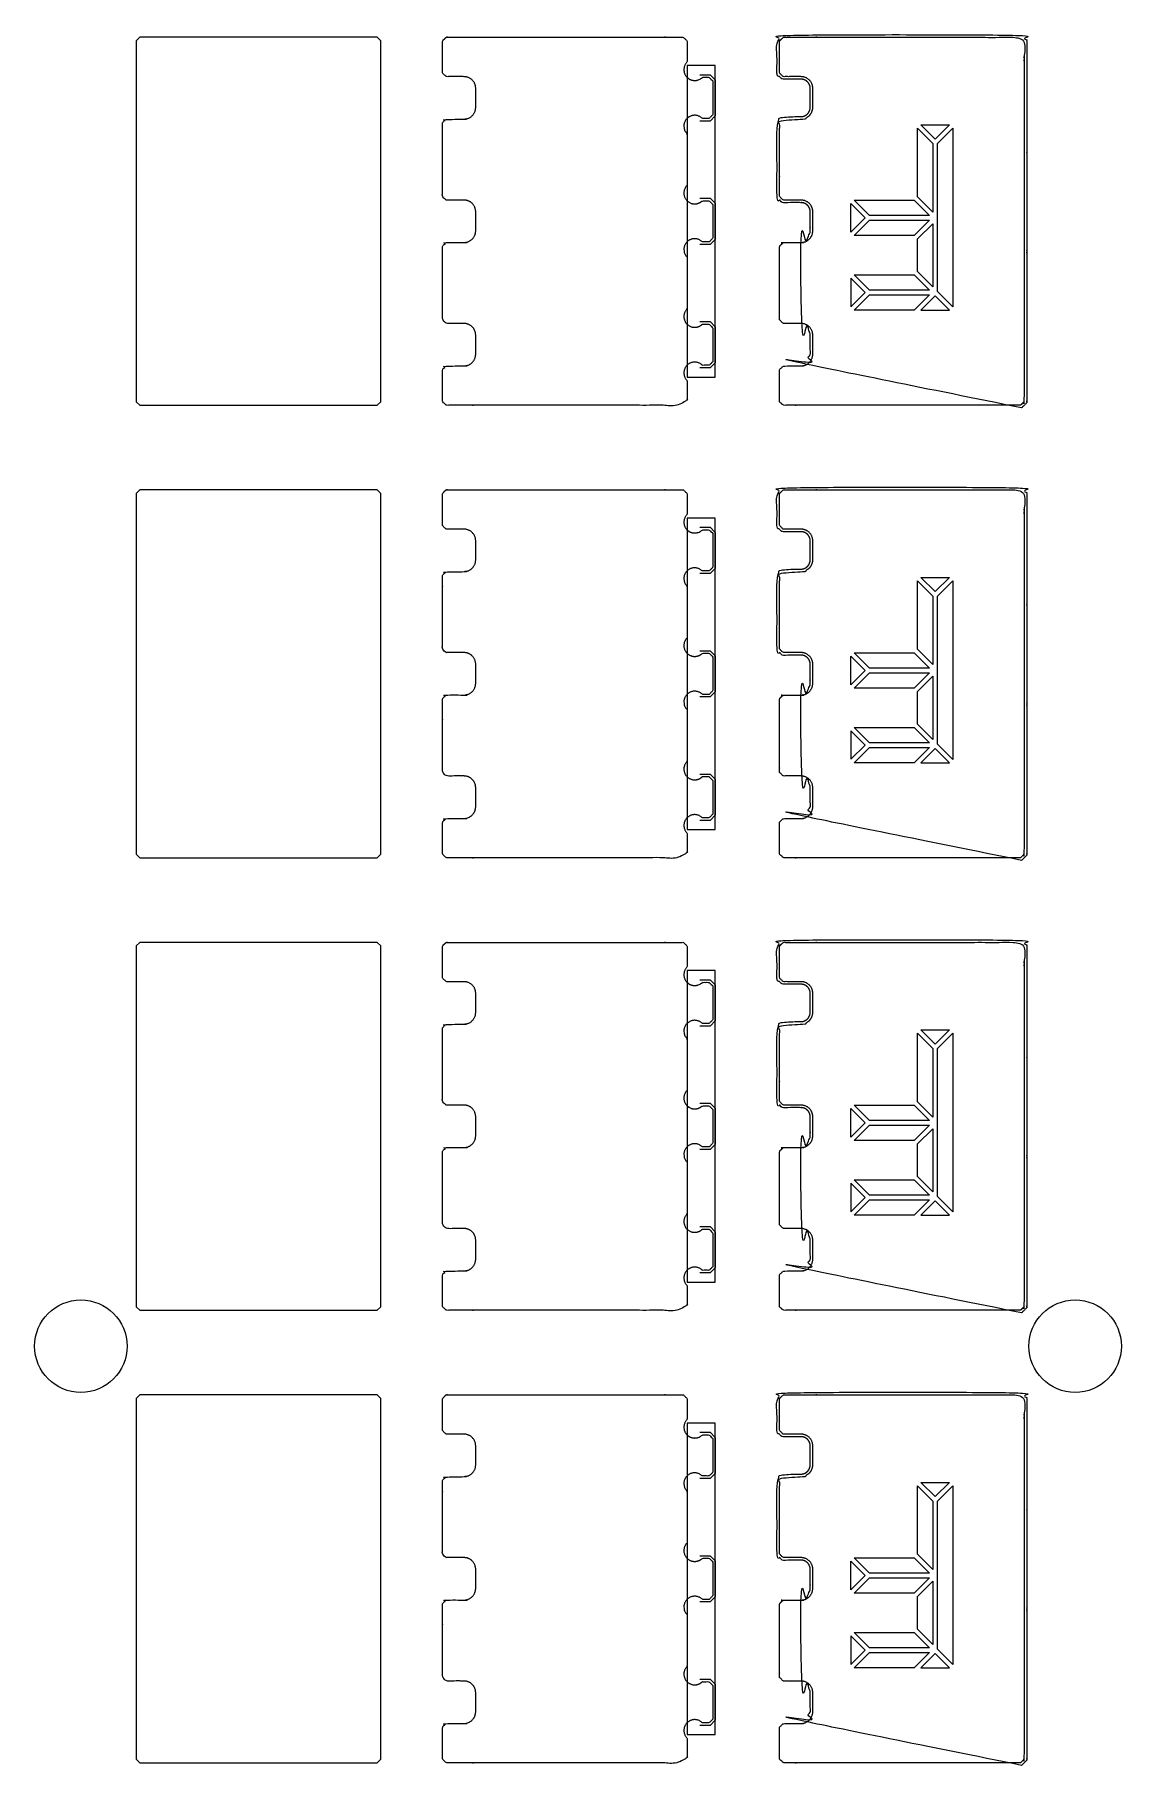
# Model space of a CAD drawing. Header units: millimetres. Extents: x 6 to 413, y 3 to 1248.
# Drawn here: x 202 to 413.3, y 545.3 to 881.9 of the extents above; entities that cross this region are included whole.
import ezdxf

# ---------------------------------------------------------------- set-up
doc = ezdxf.new("R2010")
doc.units = ezdxf.units.MM
doc.header["$MEASUREMENT"] = 0
for name, color, linetype, true_color in [('Cutout - outside - 4mm bit', 18, 'Continuous', 0x000000), ('HOLD DOWN', 40, 'Continuous', 0xffbf00), ('Pocket 0.5mm', 15, 'Continuous', 0xbf3f3f), ('V bit - on - 1.7mm depth', 254, 'Continuous', 0xbfbfff), ('V bit - on -1.2mm depth', 4, 'Continuous', 0x00ffff), ('V-Carve F', 3, 'Continuous', 0x00ff00)]:
    doc.layers.add(name, color=color, linetype=linetype, true_color=true_color)

msp = doc.modelspace()

# ---------------------------------------------------------------- linework, layer by layer
at = {"layer": 'Cutout - outside - 4mm bit'}
for p, q in [((222.42, 881.36), (221.72, 880.66)), ((221.72, 880.66), (221.72, 810.5)), ((268.58, 881.36), (222.42, 881.36)), ((269.28, 880.66), (268.58, 881.36)), ((269.28, 810.5), (269.28, 880.66)), ((221.72, 810.5), (222.42, 809.8)), ((222.42, 809.8), (268.58, 809.8)), ((268.58, 809.8), (269.28, 810.5)), ((222.42, 793.36), (221.72, 792.66)), ((221.72, 792.66), (221.72, 722.5)), ((268.58, 793.36), (222.42, 793.36)), ((269.28, 792.66), (268.58, 793.36)), ((269.28, 722.5), (269.28, 792.66)), ((221.72, 722.5), (222.42, 721.8)), ((222.42, 721.8), (268.58, 721.8)), ((268.58, 721.8), (269.28, 722.5)), ((222.42, 705.36), (221.72, 704.66)), ((221.72, 704.66), (221.72, 634.5)), ((268.58, 705.36), (222.42, 705.36)), ((269.28, 704.66), (268.58, 705.36)), ((269.28, 634.5), (269.28, 704.66)), ((221.72, 634.5), (222.42, 633.8)), ((222.42, 633.8), (268.58, 633.8)), ((268.58, 633.8), (269.28, 634.5)), ((222.42, 617.36), (221.72, 616.66)), ((221.72, 616.66), (221.72, 546.5)), ((268.58, 617.36), (222.42, 617.36)), ((269.28, 616.66), (268.58, 617.36)), ((269.28, 546.5), (269.28, 616.66)), ((221.72, 546.5), (222.42, 545.8)), ((222.42, 545.8), (268.58, 545.8)), ((268.58, 545.8), (269.28, 546.5))]:
    msp.add_line(p, q, dxfattribs=at)
for points, weights, knots in [([(287.74, 871.43), (287.74, 869.58), (287.74, 867.78), (287.74, 865.45), (285.46, 865.45), (283.77, 865.45), (281.98, 865.45), (281.63, 865.1), (281.28, 864.75), (281.28, 857.58), (281.28, 850.41), (281.63, 850.06), (281.98, 849.71), (283.72, 849.71), (285.46, 849.71), (287.74, 849.71), (287.74, 847.43), (287.74, 845.58), (287.74, 843.78), (287.74, 841.45), (285.46, 841.45), (283.77, 841.45), (281.98, 841.45), (281.63, 841.1), (281.28, 840.75), (281.28, 833.58), (281.28, 826.41), (281.63, 826.06), (281.98, 825.71), (283.72, 825.71), (285.46, 825.71), (287.74, 825.71), (287.74, 823.43), (287.74, 821.58), (287.74, 819.78), (287.74, 817.45), (285.46, 817.45), (283.77, 817.45), (281.98, 817.45), (281.63, 817.1), (281.28, 816.75), (281.28, 813.65), (281.28, 810.5), (281.63, 810.15), (281.98, 809.8), (305.06, 809.8), (328.14, 809.8), (328.49, 810.15), (328.84, 810.5), (328.84, 812.56), (328.84, 814.61), (327.36, 816.1), (328.84, 817.58), (330.33, 819.07), (331.81, 817.58), (332.48, 817.58), (333.14, 817.58), (333.49, 817.93), (333.84, 818.28), (333.84, 821.58), (333.84, 824.88), (333.49, 825.23), (333.14, 825.58), (332.48, 825.58), (331.81, 825.58), (330.33, 824.1), (328.84, 825.58), (327.36, 827.07), (328.84, 828.55), (328.84, 833.58), (328.84, 838.61), (327.36, 840.1), (328.84, 841.58), (330.33, 843.07), (331.81, 841.58), (332.48, 841.58), (333.14, 841.58), (333.49, 841.93), (333.84, 842.28), (333.84, 845.58), (333.84, 848.88), (333.49, 849.23), (333.14, 849.58), (332.48, 849.58), (331.81, 849.58), (330.33, 848.1), (328.84, 849.58), (327.36, 851.07), (328.84, 852.55), (328.84, 857.58), (328.84, 862.61), (327.36, 864.1), (328.84, 865.58), (330.33, 867.07), (331.81, 865.58), (332.48, 865.58), (333.14, 865.58), (333.49, 865.93), (333.84, 866.28), (333.84, 869.58), (333.84, 872.88), (333.49, 873.23), (333.14, 873.58), (332.48, 873.58), (331.81, 873.58), (330.33, 872.1), (328.84, 873.58), (327.36, 875.07), (328.84, 876.55), (328.84, 878.61), (328.84, 880.66), (328.49, 881.01), (328.14, 881.36), (305.06, 881.36), (281.98, 881.36), (281.63, 881.01), (281.28, 880.66), (281.28, 877.51), (281.28, 874.41), (281.63, 874.06), (281.98, 873.71), (283.72, 873.71), (285.46, 873.71), (287.74, 873.71), (287.74, 871.43)], [1, 1, 1, 0.707106781187, 1, 1, 1, 1, 1, 1, 1, 1, 1, 1, 1, 0.707106781187, 1, 1, 1, 0.707106781187, 1, 1, 1, 1, 1, 1, 1, 1, 1, 1, 1, 0.707106781187, 1, 1, 1, 0.707106781187, 1, 1, 1, 1, 1, 1, 1, 1, 1, 1, 1, 1, 1, 1, 1, 0.707106781187, 1, 0.707106781187, 1, 1, 1, 1, 1, 1, 1, 1, 1, 1, 1, 0.707106781187, 1, 0.707106781187, 1, 1, 1, 0.707106781187, 1, 0.707106781187, 1, 1, 1, 1, 1, 1, 1, 1, 1, 1, 1, 0.707106781187, 1, 0.707106781187, 1, 1, 1, 0.707106781187, 1, 0.707106781187, 1, 1, 1, 1, 1, 1, 1, 1, 1, 1, 1, 0.707106781187, 1, 0.707106781187, 1, 1, 1, 1, 1, 1, 1, 1, 1, 1, 1, 1, 1, 1, 1, 0.707106781187, 1], [268.206441, 268.206441, 268.206441, 272.453172, 272.453172, 276.529741, 276.529741, 276.595437, 276.595437, 277.585386, 277.585386, 292.025386, 292.025386, 293.015336, 293.015336, 295.18529, 295.18529, 299.261858, 299.261858, 303.508589, 303.508589, 307.585158, 307.585158, 307.650854, 307.650854, 308.640803, 308.640803, 323.080803, 323.080803, 324.070753, 324.070753, 326.240707, 326.240707, 330.317275, 330.317275, 334.564006, 334.564006, 338.640575, 338.640575, 338.706271, 338.706271, 339.69622, 339.69622, 345.99622, 345.99622, 346.98617, 346.98617, 393.14617, 393.14617, 394.136119, 394.136119, 398.246271, 398.246271, 401.544943, 401.544943, 404.843615, 404.843615, 405.907737, 405.907737, 406.897686, 406.897686, 413.497686, 413.497686, 414.487636, 414.487636, 415.551757, 415.551757, 418.850429, 418.850429, 422.149101, 422.149101, 432.209404, 432.209404, 435.508077, 435.508077, 438.806749, 438.806749, 439.87087, 439.87087, 440.86082, 440.86082, 447.46082, 447.46082, 448.450769, 448.450769, 449.51489, 449.51489, 452.813563, 452.813563, 456.112235, 456.112235, 466.172538, 466.172538, 469.47121, 469.47121, 472.769883, 472.769883, 473.834004, 473.834004, 474.823953, 474.823953, 481.423953, 481.423953, 482.413903, 482.413903, 483.478024, 483.478024, 486.776696, 486.776696, 490.075369, 490.075369, 494.18552, 494.18552, 495.17547, 495.17547, 541.33547, 541.33547, 542.325419, 542.325419, 548.625419, 548.625419, 549.615369, 549.615369, 551.785323, 551.785323, 555.861891, 555.861891, 555.861891]), ([(393.7, 809.8), (394.05, 810.15), (394.4, 810.5), (394.4, 845.58), (394.4, 880.66), (394.05, 881.01), (393.7, 881.36), (370.62, 881.36), (347.54, 881.36), (347.19, 881.01), (346.84, 880.66), (346.84, 877.51), (346.84, 874.41), (347.19, 874.06), (347.54, 873.71), (349.28, 873.71), (351.02, 873.71), (353.3, 873.71), (353.3, 871.43), (353.3, 869.58), (353.3, 867.78), (353.3, 865.45), (351.02, 865.45), (349.28, 865.45), (347.54, 865.45), (347.19, 865.1), (346.84, 864.75), (346.84, 857.58), (346.84, 850.41), (347.19, 850.06), (347.54, 849.71), (349.28, 849.71), (351.02, 849.71), (353.3, 849.71), (353.3, 847.43), (353.3, 845.58), (353.3, 843.78), (353.3, 841.45), (351.02, 841.45), (349.28, 841.45), (347.54, 841.45), (347.19, 841.1), (346.84, 840.75), (346.84, 833.58), (346.84, 826.41), (347.19, 826.06), (347.54, 825.71), (349.28, 825.71), (351.02, 825.71), (353.3, 825.71), (353.3, 823.43), (353.3, 821.58), (353.3, 819.78), (353.3, 817.45), (351.02, 817.45), (349.28, 817.45), (347.54, 817.45), (347.19, 817.1), (346.84, 816.75), (346.84, 813.65), (346.84, 810.5), (347.19, 810.15), (347.54, 809.8), (370.62, 809.8), (393.7, 809.8)], [1, 1, 1, 1, 1, 1, 1, 1, 1, 1, 1, 1, 1, 1, 1, 1, 1, 0.707106781187, 1, 1, 1, 0.707106781187, 1, 1, 1, 1, 1, 1, 1, 1, 1, 1, 1, 0.707106781187, 1, 1, 1, 0.707106781187, 1, 1, 1, 1, 1, 1, 1, 1, 1, 1, 1, 0.707106781187, 1, 1, 1, 0.707106781187, 1, 1, 1, 1, 1, 1, 1, 1, 1, 1, 1], [363.256769, 363.256769, 363.256769, 364.246718, 364.246718, 434.406718, 434.406718, 435.396668, 435.396668, 481.556668, 481.556668, 482.546617, 482.546617, 488.846617, 488.846617, 489.836567, 489.836567, 492.006521, 492.006521, 496.08309, 496.08309, 500.32982, 500.32982, 504.406389, 504.406389, 504.472085, 504.472085, 505.462034, 505.462034, 519.902034, 519.902034, 520.891984, 520.891984, 523.061938, 523.061938, 527.138507, 527.138507, 531.385237, 531.385237, 535.461806, 535.461806, 535.527502, 535.527502, 536.517452, 536.517452, 550.957452, 550.957452, 551.947401, 551.947401, 554.117355, 554.117355, 558.193924, 558.193924, 562.440654, 562.440654, 566.517223, 566.517223, 566.582919, 566.582919, 567.572869, 567.572869, 573.872869, 573.872869, 574.862818, 574.862818, 621.022818, 621.022818, 621.022818]), ([(287.74, 783.43), (287.74, 781.58), (287.74, 779.78), (287.74, 777.45), (285.46, 777.45), (283.77, 777.45), (281.98, 777.45), (281.63, 777.1), (281.28, 776.75), (281.28, 769.58), (281.28, 762.41), (281.63, 762.06), (281.98, 761.71), (283.72, 761.71), (285.46, 761.71), (287.74, 761.71), (287.74, 759.43), (287.74, 757.58), (287.74, 755.78), (287.74, 753.45), (285.46, 753.45), (283.77, 753.45), (281.98, 753.45), (281.63, 753.1), (281.28, 752.75), (281.28, 745.58), (281.28, 738.41), (281.63, 738.06), (281.98, 737.71), (283.72, 737.71), (285.46, 737.71), (287.74, 737.71), (287.74, 735.43), (287.74, 733.58), (287.74, 731.78), (287.74, 729.45), (285.46, 729.45), (283.77, 729.45), (281.98, 729.45), (281.63, 729.1), (281.28, 728.75), (281.28, 725.65), (281.28, 722.5), (281.63, 722.15), (281.98, 721.8), (305.06, 721.8), (328.14, 721.8), (328.49, 722.15), (328.84, 722.5), (328.84, 724.56), (328.84, 726.61), (327.36, 728.1), (328.84, 729.58), (330.33, 731.07), (331.81, 729.58), (332.48, 729.58), (333.14, 729.58), (333.49, 729.93), (333.84, 730.28), (333.84, 733.58), (333.84, 736.88), (333.49, 737.23), (333.14, 737.58), (332.48, 737.58), (331.81, 737.58), (330.33, 736.1), (328.84, 737.58), (327.36, 739.07), (328.84, 740.55), (328.84, 745.58), (328.84, 750.61), (327.36, 752.1), (328.84, 753.58), (330.33, 755.07), (331.81, 753.58), (332.48, 753.58), (333.14, 753.58), (333.49, 753.93), (333.84, 754.28), (333.84, 757.58), (333.84, 760.88), (333.49, 761.23), (333.14, 761.58), (332.48, 761.58), (331.81, 761.58), (330.33, 760.1), (328.84, 761.58), (327.36, 763.07), (328.84, 764.55), (328.84, 769.58), (328.84, 774.61), (327.36, 776.1), (328.84, 777.58), (330.33, 779.07), (331.81, 777.58), (332.48, 777.58), (333.14, 777.58), (333.49, 777.93), (333.84, 778.28), (333.84, 781.58), (333.84, 784.88), (333.49, 785.23), (333.14, 785.58), (332.48, 785.58), (331.81, 785.58), (330.33, 784.1), (328.84, 785.58), (327.36, 787.07), (328.84, 788.55), (328.84, 790.61), (328.84, 792.66), (328.49, 793.01), (328.14, 793.36), (305.06, 793.36), (281.98, 793.36), (281.63, 793.01), (281.28, 792.66), (281.28, 789.51), (281.28, 786.41), (281.63, 786.06), (281.98, 785.71), (283.72, 785.71), (285.46, 785.71), (287.74, 785.71), (287.74, 783.43)], [1, 1, 1, 0.707106781187, 1, 1, 1, 1, 1, 1, 1, 1, 1, 1, 1, 0.707106781187, 1, 1, 1, 0.707106781187, 1, 1, 1, 1, 1, 1, 1, 1, 1, 1, 1, 0.707106781187, 1, 1, 1, 0.707106781187, 1, 1, 1, 1, 1, 1, 1, 1, 1, 1, 1, 1, 1, 1, 1, 0.707106781187, 1, 0.707106781187, 1, 1, 1, 1, 1, 1, 1, 1, 1, 1, 1, 0.707106781187, 1, 0.707106781187, 1, 1, 1, 0.707106781187, 1, 0.707106781187, 1, 1, 1, 1, 1, 1, 1, 1, 1, 1, 1, 0.707106781187, 1, 0.707106781187, 1, 1, 1, 0.707106781187, 1, 0.707106781187, 1, 1, 1, 1, 1, 1, 1, 1, 1, 1, 1, 0.707106781187, 1, 0.707106781187, 1, 1, 1, 1, 1, 1, 1, 1, 1, 1, 1, 1, 1, 1, 1, 0.707106781187, 1], [268.206441, 268.206441, 268.206441, 272.453172, 272.453172, 276.529741, 276.529741, 276.595437, 276.595437, 277.585386, 277.585386, 292.025386, 292.025386, 293.015336, 293.015336, 295.18529, 295.18529, 299.261858, 299.261858, 303.508589, 303.508589, 307.585158, 307.585158, 307.650854, 307.650854, 308.640803, 308.640803, 323.080803, 323.080803, 324.070753, 324.070753, 326.240707, 326.240707, 330.317275, 330.317275, 334.564006, 334.564006, 338.640575, 338.640575, 338.706271, 338.706271, 339.69622, 339.69622, 345.99622, 345.99622, 346.98617, 346.98617, 393.14617, 393.14617, 394.136119, 394.136119, 398.246271, 398.246271, 401.544943, 401.544943, 404.843615, 404.843615, 405.907737, 405.907737, 406.897686, 406.897686, 413.497686, 413.497686, 414.487636, 414.487636, 415.551757, 415.551757, 418.850429, 418.850429, 422.149101, 422.149101, 432.209404, 432.209404, 435.508077, 435.508077, 438.806749, 438.806749, 439.87087, 439.87087, 440.86082, 440.86082, 447.46082, 447.46082, 448.450769, 448.450769, 449.51489, 449.51489, 452.813563, 452.813563, 456.112235, 456.112235, 466.172538, 466.172538, 469.47121, 469.47121, 472.769883, 472.769883, 473.834004, 473.834004, 474.823953, 474.823953, 481.423953, 481.423953, 482.413903, 482.413903, 483.478024, 483.478024, 486.776696, 486.776696, 490.075369, 490.075369, 494.18552, 494.18552, 495.17547, 495.17547, 541.33547, 541.33547, 542.325419, 542.325419, 548.625419, 548.625419, 549.615369, 549.615369, 551.785323, 551.785323, 555.861891, 555.861891, 555.861891]), ([(393.7, 721.8), (394.05, 722.15), (394.4, 722.5), (394.4, 757.58), (394.4, 792.66), (394.05, 793.01), (393.7, 793.36), (370.62, 793.36), (347.54, 793.36), (347.19, 793.01), (346.84, 792.66), (346.84, 789.51), (346.84, 786.41), (347.19, 786.06), (347.54, 785.71), (349.28, 785.71), (351.02, 785.71), (353.3, 785.71), (353.3, 783.43), (353.3, 781.58), (353.3, 779.78), (353.3, 777.45), (351.02, 777.45), (349.28, 777.45), (347.54, 777.45), (347.19, 777.1), (346.84, 776.75), (346.84, 769.58), (346.84, 762.41), (347.19, 762.06), (347.54, 761.71), (349.28, 761.71), (351.02, 761.71), (353.3, 761.71), (353.3, 759.43), (353.3, 757.58), (353.3, 755.78), (353.3, 753.45), (351.02, 753.45), (349.28, 753.45), (347.54, 753.45), (347.19, 753.1), (346.84, 752.75), (346.84, 745.58), (346.84, 738.41), (347.19, 738.06), (347.54, 737.71), (349.28, 737.71), (351.02, 737.71), (353.3, 737.71), (353.3, 735.43), (353.3, 733.58), (353.3, 731.78), (353.3, 729.45), (351.02, 729.45), (349.28, 729.45), (347.54, 729.45), (347.19, 729.1), (346.84, 728.75), (346.84, 725.65), (346.84, 722.5), (347.19, 722.15), (347.54, 721.8), (370.62, 721.8), (393.7, 721.8)], [1, 1, 1, 1, 1, 1, 1, 1, 1, 1, 1, 1, 1, 1, 1, 1, 1, 0.707106781187, 1, 1, 1, 0.707106781187, 1, 1, 1, 1, 1, 1, 1, 1, 1, 1, 1, 0.707106781187, 1, 1, 1, 0.707106781187, 1, 1, 1, 1, 1, 1, 1, 1, 1, 1, 1, 0.707106781187, 1, 1, 1, 0.707106781187, 1, 1, 1, 1, 1, 1, 1, 1, 1, 1, 1], [363.256769, 363.256769, 363.256769, 364.246718, 364.246718, 434.406718, 434.406718, 435.396668, 435.396668, 481.556668, 481.556668, 482.546617, 482.546617, 488.846617, 488.846617, 489.836567, 489.836567, 492.006521, 492.006521, 496.08309, 496.08309, 500.32982, 500.32982, 504.406389, 504.406389, 504.472085, 504.472085, 505.462034, 505.462034, 519.902034, 519.902034, 520.891984, 520.891984, 523.061938, 523.061938, 527.138507, 527.138507, 531.385237, 531.385237, 535.461806, 535.461806, 535.527502, 535.527502, 536.517452, 536.517452, 550.957452, 550.957452, 551.947401, 551.947401, 554.117355, 554.117355, 558.193924, 558.193924, 562.440654, 562.440654, 566.517223, 566.517223, 566.582919, 566.582919, 567.572869, 567.572869, 573.872869, 573.872869, 574.862818, 574.862818, 621.022818, 621.022818, 621.022818]), ([(287.74, 695.43), (287.74, 693.58), (287.74, 691.78), (287.74, 689.45), (285.46, 689.45), (283.77, 689.45), (281.98, 689.45), (281.63, 689.1), (281.28, 688.75), (281.28, 681.58), (281.28, 674.41), (281.63, 674.06), (281.98, 673.71), (283.72, 673.71), (285.46, 673.71), (287.74, 673.71), (287.74, 671.43), (287.74, 669.58), (287.74, 667.78), (287.74, 665.45), (285.46, 665.45), (283.77, 665.45), (281.98, 665.45), (281.63, 665.1), (281.28, 664.75), (281.28, 657.58), (281.28, 650.41), (281.63, 650.06), (281.98, 649.71), (283.72, 649.71), (285.46, 649.71), (287.74, 649.71), (287.74, 647.43), (287.74, 645.58), (287.74, 643.78), (287.74, 641.45), (285.46, 641.45), (283.77, 641.45), (281.98, 641.45), (281.63, 641.1), (281.28, 640.75), (281.28, 637.65), (281.28, 634.5), (281.63, 634.15), (281.98, 633.8), (305.06, 633.8), (328.14, 633.8), (328.49, 634.15), (328.84, 634.5), (328.84, 636.56), (328.84, 638.61), (327.36, 640.1), (328.84, 641.58), (330.33, 643.07), (331.81, 641.58), (332.48, 641.58), (333.14, 641.58), (333.49, 641.93), (333.84, 642.28), (333.84, 645.58), (333.84, 648.88), (333.49, 649.23), (333.14, 649.58), (332.48, 649.58), (331.81, 649.58), (330.33, 648.1), (328.84, 649.58), (327.36, 651.07), (328.84, 652.55), (328.84, 657.58), (328.84, 662.61), (327.36, 664.1), (328.84, 665.58), (330.33, 667.07), (331.81, 665.58), (332.48, 665.58), (333.14, 665.58), (333.49, 665.93), (333.84, 666.28), (333.84, 669.58), (333.84, 672.88), (333.49, 673.23), (333.14, 673.58), (332.48, 673.58), (331.81, 673.58), (330.33, 672.1), (328.84, 673.58), (327.36, 675.07), (328.84, 676.55), (328.84, 681.58), (328.84, 686.61), (327.36, 688.1), (328.84, 689.58), (330.33, 691.07), (331.81, 689.58), (332.48, 689.58), (333.14, 689.58), (333.49, 689.93), (333.84, 690.28), (333.84, 693.58), (333.84, 696.88), (333.49, 697.23), (333.14, 697.58), (332.48, 697.58), (331.81, 697.58), (330.33, 696.1), (328.84, 697.58), (327.36, 699.07), (328.84, 700.55), (328.84, 702.61), (328.84, 704.66), (328.49, 705.01), (328.14, 705.36), (305.06, 705.36), (281.98, 705.36), (281.63, 705.01), (281.28, 704.66), (281.28, 701.51), (281.28, 698.41), (281.63, 698.06), (281.98, 697.71), (283.72, 697.71), (285.46, 697.71), (287.74, 697.71), (287.74, 695.43)], [1, 1, 1, 0.707106781187, 1, 1, 1, 1, 1, 1, 1, 1, 1, 1, 1, 0.707106781187, 1, 1, 1, 0.707106781187, 1, 1, 1, 1, 1, 1, 1, 1, 1, 1, 1, 0.707106781187, 1, 1, 1, 0.707106781187, 1, 1, 1, 1, 1, 1, 1, 1, 1, 1, 1, 1, 1, 1, 1, 0.707106781187, 1, 0.707106781187, 1, 1, 1, 1, 1, 1, 1, 1, 1, 1, 1, 0.707106781187, 1, 0.707106781187, 1, 1, 1, 0.707106781187, 1, 0.707106781187, 1, 1, 1, 1, 1, 1, 1, 1, 1, 1, 1, 0.707106781187, 1, 0.707106781187, 1, 1, 1, 0.707106781187, 1, 0.707106781187, 1, 1, 1, 1, 1, 1, 1, 1, 1, 1, 1, 0.707106781187, 1, 0.707106781187, 1, 1, 1, 1, 1, 1, 1, 1, 1, 1, 1, 1, 1, 1, 1, 0.707106781187, 1], [268.206441, 268.206441, 268.206441, 272.453172, 272.453172, 276.529741, 276.529741, 276.595437, 276.595437, 277.585386, 277.585386, 292.025386, 292.025386, 293.015336, 293.015336, 295.18529, 295.18529, 299.261858, 299.261858, 303.508589, 303.508589, 307.585158, 307.585158, 307.650854, 307.650854, 308.640803, 308.640803, 323.080803, 323.080803, 324.070753, 324.070753, 326.240707, 326.240707, 330.317275, 330.317275, 334.564006, 334.564006, 338.640575, 338.640575, 338.706271, 338.706271, 339.69622, 339.69622, 345.99622, 345.99622, 346.98617, 346.98617, 393.14617, 393.14617, 394.136119, 394.136119, 398.246271, 398.246271, 401.544943, 401.544943, 404.843615, 404.843615, 405.907737, 405.907737, 406.897686, 406.897686, 413.497686, 413.497686, 414.487636, 414.487636, 415.551757, 415.551757, 418.850429, 418.850429, 422.149101, 422.149101, 432.209404, 432.209404, 435.508077, 435.508077, 438.806749, 438.806749, 439.87087, 439.87087, 440.86082, 440.86082, 447.46082, 447.46082, 448.450769, 448.450769, 449.51489, 449.51489, 452.813563, 452.813563, 456.112235, 456.112235, 466.172538, 466.172538, 469.47121, 469.47121, 472.769883, 472.769883, 473.834004, 473.834004, 474.823953, 474.823953, 481.423953, 481.423953, 482.413903, 482.413903, 483.478024, 483.478024, 486.776696, 486.776696, 490.075369, 490.075369, 494.18552, 494.18552, 495.17547, 495.17547, 541.33547, 541.33547, 542.325419, 542.325419, 548.625419, 548.625419, 549.615369, 549.615369, 551.785323, 551.785323, 555.861891, 555.861891, 555.861891]), ([(393.7, 633.8), (394.05, 634.15), (394.4, 634.5), (394.4, 669.58), (394.4, 704.66), (394.05, 705.01), (393.7, 705.36), (370.62, 705.36), (347.54, 705.36), (347.19, 705.01), (346.84, 704.66), (346.84, 701.51), (346.84, 698.41), (347.19, 698.06), (347.54, 697.71), (349.28, 697.71), (351.02, 697.71), (353.3, 697.71), (353.3, 695.43), (353.3, 693.58), (353.3, 691.78), (353.3, 689.45), (351.02, 689.45), (349.28, 689.45), (347.54, 689.45), (347.19, 689.1), (346.84, 688.75), (346.84, 681.58), (346.84, 674.41), (347.19, 674.06), (347.54, 673.71), (349.28, 673.71), (351.02, 673.71), (353.3, 673.71), (353.3, 671.43), (353.3, 669.58), (353.3, 667.78), (353.3, 665.45), (351.02, 665.45), (349.28, 665.45), (347.54, 665.45), (347.19, 665.1), (346.84, 664.75), (346.84, 657.58), (346.84, 650.41), (347.19, 650.06), (347.54, 649.71), (349.28, 649.71), (351.02, 649.71), (353.3, 649.71), (353.3, 647.43), (353.3, 645.58), (353.3, 643.78), (353.3, 641.45), (351.02, 641.45), (349.28, 641.45), (347.54, 641.45), (347.19, 641.1), (346.84, 640.75), (346.84, 637.65), (346.84, 634.5), (347.19, 634.15), (347.54, 633.8), (370.62, 633.8), (393.7, 633.8)], [1, 1, 1, 1, 1, 1, 1, 1, 1, 1, 1, 1, 1, 1, 1, 1, 1, 0.707106781187, 1, 1, 1, 0.707106781187, 1, 1, 1, 1, 1, 1, 1, 1, 1, 1, 1, 0.707106781187, 1, 1, 1, 0.707106781187, 1, 1, 1, 1, 1, 1, 1, 1, 1, 1, 1, 0.707106781187, 1, 1, 1, 0.707106781187, 1, 1, 1, 1, 1, 1, 1, 1, 1, 1, 1], [363.256769, 363.256769, 363.256769, 364.246718, 364.246718, 434.406718, 434.406718, 435.396668, 435.396668, 481.556668, 481.556668, 482.546617, 482.546617, 488.846617, 488.846617, 489.836567, 489.836567, 492.006521, 492.006521, 496.08309, 496.08309, 500.32982, 500.32982, 504.406389, 504.406389, 504.472085, 504.472085, 505.462034, 505.462034, 519.902034, 519.902034, 520.891984, 520.891984, 523.061938, 523.061938, 527.138507, 527.138507, 531.385237, 531.385237, 535.461806, 535.461806, 535.527502, 535.527502, 536.517452, 536.517452, 550.957452, 550.957452, 551.947401, 551.947401, 554.117355, 554.117355, 558.193924, 558.193924, 562.440654, 562.440654, 566.517223, 566.517223, 566.582919, 566.582919, 567.572869, 567.572869, 573.872869, 573.872869, 574.862818, 574.862818, 621.022818, 621.022818, 621.022818]), ([(287.74, 607.43), (287.74, 605.58), (287.74, 603.78), (287.74, 601.45), (285.46, 601.45), (283.77, 601.45), (281.98, 601.45), (281.63, 601.1), (281.28, 600.75), (281.28, 593.58), (281.28, 586.41), (281.63, 586.06), (281.98, 585.71), (283.72, 585.71), (285.46, 585.71), (287.74, 585.71), (287.74, 583.43), (287.74, 581.58), (287.74, 579.78), (287.74, 577.45), (285.46, 577.45), (283.77, 577.45), (281.98, 577.45), (281.63, 577.1), (281.28, 576.75), (281.28, 569.58), (281.28, 562.41), (281.63, 562.06), (281.98, 561.71), (283.72, 561.71), (285.46, 561.71), (287.74, 561.71), (287.74, 559.43), (287.74, 557.58), (287.74, 555.78), (287.74, 553.45), (285.46, 553.45), (283.77, 553.45), (281.98, 553.45), (281.63, 553.1), (281.28, 552.75), (281.28, 549.65), (281.28, 546.5), (281.63, 546.15), (281.98, 545.8), (305.06, 545.8), (328.14, 545.8), (328.49, 546.15), (328.84, 546.5), (328.84, 548.56), (328.84, 550.61), (327.36, 552.1), (328.84, 553.58), (330.33, 555.07), (331.81, 553.58), (332.48, 553.58), (333.14, 553.58), (333.49, 553.93), (333.84, 554.28), (333.84, 557.58), (333.84, 560.88), (333.49, 561.23), (333.14, 561.58), (332.48, 561.58), (331.81, 561.58), (330.33, 560.1), (328.84, 561.58), (327.36, 563.07), (328.84, 564.55), (328.84, 569.58), (328.84, 574.61), (327.36, 576.1), (328.84, 577.58), (330.33, 579.07), (331.81, 577.58), (332.48, 577.58), (333.14, 577.58), (333.49, 577.93), (333.84, 578.28), (333.84, 581.58), (333.84, 584.88), (333.49, 585.23), (333.14, 585.58), (332.48, 585.58), (331.81, 585.58), (330.33, 584.1), (328.84, 585.58), (327.36, 587.07), (328.84, 588.55), (328.84, 593.58), (328.84, 598.61), (327.36, 600.1), (328.84, 601.58), (330.33, 603.07), (331.81, 601.58), (332.48, 601.58), (333.14, 601.58), (333.49, 601.93), (333.84, 602.28), (333.84, 605.58), (333.84, 608.88), (333.49, 609.23), (333.14, 609.58), (332.48, 609.58), (331.81, 609.58), (330.33, 608.1), (328.84, 609.58), (327.36, 611.07), (328.84, 612.55), (328.84, 614.61), (328.84, 616.66), (328.49, 617.01), (328.14, 617.36), (305.06, 617.36), (281.98, 617.36), (281.63, 617.01), (281.28, 616.66), (281.28, 613.51), (281.28, 610.41), (281.63, 610.06), (281.98, 609.71), (283.72, 609.71), (285.46, 609.71), (287.74, 609.71), (287.74, 607.43)], [1, 1, 1, 0.707106781187, 1, 1, 1, 1, 1, 1, 1, 1, 1, 1, 1, 0.707106781187, 1, 1, 1, 0.707106781187, 1, 1, 1, 1, 1, 1, 1, 1, 1, 1, 1, 0.707106781187, 1, 1, 1, 0.707106781187, 1, 1, 1, 1, 1, 1, 1, 1, 1, 1, 1, 1, 1, 1, 1, 0.707106781187, 1, 0.707106781187, 1, 1, 1, 1, 1, 1, 1, 1, 1, 1, 1, 0.707106781187, 1, 0.707106781187, 1, 1, 1, 0.707106781187, 1, 0.707106781187, 1, 1, 1, 1, 1, 1, 1, 1, 1, 1, 1, 0.707106781187, 1, 0.707106781187, 1, 1, 1, 0.707106781187, 1, 0.707106781187, 1, 1, 1, 1, 1, 1, 1, 1, 1, 1, 1, 0.707106781187, 1, 0.707106781187, 1, 1, 1, 1, 1, 1, 1, 1, 1, 1, 1, 1, 1, 1, 1, 0.707106781187, 1], [268.206441, 268.206441, 268.206441, 272.453172, 272.453172, 276.529741, 276.529741, 276.595437, 276.595437, 277.585386, 277.585386, 292.025386, 292.025386, 293.015336, 293.015336, 295.18529, 295.18529, 299.261858, 299.261858, 303.508589, 303.508589, 307.585158, 307.585158, 307.650854, 307.650854, 308.640803, 308.640803, 323.080803, 323.080803, 324.070753, 324.070753, 326.240707, 326.240707, 330.317275, 330.317275, 334.564006, 334.564006, 338.640575, 338.640575, 338.706271, 338.706271, 339.69622, 339.69622, 345.99622, 345.99622, 346.98617, 346.98617, 393.14617, 393.14617, 394.136119, 394.136119, 398.246271, 398.246271, 401.544943, 401.544943, 404.843615, 404.843615, 405.907737, 405.907737, 406.897686, 406.897686, 413.497686, 413.497686, 414.487636, 414.487636, 415.551757, 415.551757, 418.850429, 418.850429, 422.149101, 422.149101, 432.209404, 432.209404, 435.508077, 435.508077, 438.806749, 438.806749, 439.87087, 439.87087, 440.86082, 440.86082, 447.46082, 447.46082, 448.450769, 448.450769, 449.51489, 449.51489, 452.813563, 452.813563, 456.112235, 456.112235, 466.172538, 466.172538, 469.47121, 469.47121, 472.769883, 472.769883, 473.834004, 473.834004, 474.823953, 474.823953, 481.423953, 481.423953, 482.413903, 482.413903, 483.478024, 483.478024, 486.776696, 486.776696, 490.075369, 490.075369, 494.18552, 494.18552, 495.17547, 495.17547, 541.33547, 541.33547, 542.325419, 542.325419, 548.625419, 548.625419, 549.615369, 549.615369, 551.785323, 551.785323, 555.861891, 555.861891, 555.861891]), ([(393.7, 545.8), (394.05, 546.15), (394.4, 546.5), (394.4, 581.58), (394.4, 616.66), (394.05, 617.01), (393.7, 617.36), (370.62, 617.36), (347.54, 617.36), (347.19, 617.01), (346.84, 616.66), (346.84, 613.51), (346.84, 610.41), (347.19, 610.06), (347.54, 609.71), (349.28, 609.71), (351.02, 609.71), (353.3, 609.71), (353.3, 607.43), (353.3, 605.58), (353.3, 603.78), (353.3, 601.45), (351.02, 601.45), (349.28, 601.45), (347.54, 601.45), (347.19, 601.1), (346.84, 600.75), (346.84, 593.58), (346.84, 586.41), (347.19, 586.06), (347.54, 585.71), (349.28, 585.71), (351.02, 585.71), (353.3, 585.71), (353.3, 583.43), (353.3, 581.58), (353.3, 579.78), (353.3, 577.45), (351.02, 577.45), (349.28, 577.45), (347.54, 577.45), (347.19, 577.1), (346.84, 576.75), (346.84, 569.58), (346.84, 562.41), (347.19, 562.06), (347.54, 561.71), (349.28, 561.71), (351.02, 561.71), (353.3, 561.71), (353.3, 559.43), (353.3, 557.58), (353.3, 555.78), (353.3, 553.45), (351.02, 553.45), (349.28, 553.45), (347.54, 553.45), (347.19, 553.1), (346.84, 552.75), (346.84, 549.65), (346.84, 546.5), (347.19, 546.15), (347.54, 545.8), (370.62, 545.8), (393.7, 545.8)], [1, 1, 1, 1, 1, 1, 1, 1, 1, 1, 1, 1, 1, 1, 1, 1, 1, 0.707106781187, 1, 1, 1, 0.707106781187, 1, 1, 1, 1, 1, 1, 1, 1, 1, 1, 1, 0.707106781187, 1, 1, 1, 0.707106781187, 1, 1, 1, 1, 1, 1, 1, 1, 1, 1, 1, 0.707106781187, 1, 1, 1, 0.707106781187, 1, 1, 1, 1, 1, 1, 1, 1, 1, 1, 1], [363.256769, 363.256769, 363.256769, 364.246718, 364.246718, 434.406718, 434.406718, 435.396668, 435.396668, 481.556668, 481.556668, 482.546617, 482.546617, 488.846617, 488.846617, 489.836567, 489.836567, 492.006521, 492.006521, 496.08309, 496.08309, 500.32982, 500.32982, 504.406389, 504.406389, 504.472085, 504.472085, 505.462034, 505.462034, 519.902034, 519.902034, 520.891984, 520.891984, 523.061938, 523.061938, 527.138507, 527.138507, 531.385237, 531.385237, 535.461806, 535.461806, 535.527502, 535.527502, 536.517452, 536.517452, 550.957452, 550.957452, 551.947401, 551.947401, 554.117355, 554.117355, 558.193924, 558.193924, 562.440654, 562.440654, 566.517223, 566.517223, 566.582919, 566.582919, 567.572869, 567.572869, 573.872869, 573.872869, 574.862818, 574.862818, 621.022818, 621.022818, 621.022818])]:
    msp.add_rational_spline(points, weights, degree=2, knots=knots, dxfattribs=at)
at = {"layer": 'HOLD DOWN'}
for centre in [(210.95, 626.82), (404.32, 626.82)]:
    msp.add_circle(centre, 9, dxfattribs=at)
at = {"layer": 'Pocket 0.5mm'}
for points in [[(328.84, 875.88), (328.84, 815.28), (334.34, 815.28), (334.34, 875.88)], [(328.84, 787.88), (328.84, 727.28), (334.34, 727.28), (334.34, 787.88)], [(328.84, 699.88), (328.84, 639.28), (334.34, 639.28), (334.34, 699.88)], [(328.84, 611.88), (328.84, 551.28), (334.34, 551.28), (334.34, 611.88)]]:
    msp.add_lwpolyline(points, close=True, dxfattribs=at)
at = {"layer": 'V bit - on - 1.7mm depth'}
for p, q in [((331.31, 874.08), (333.35, 874.08)), ((333.35, 874.08), (334.34, 873.09)), ((334.34, 873.09), (334.34, 866.07)), ((333.35, 865.08), (331.31, 865.08)), ((334.34, 866.07), (333.35, 865.08)), ((331.31, 850.08), (333.35, 850.08)), ((333.35, 850.08), (334.34, 849.09)), ((334.34, 849.09), (334.34, 842.07)), ((334.34, 842.07), (333.35, 841.08)), ((333.35, 841.08), (331.31, 841.08)), ((331.31, 826.08), (333.35, 826.08)), ((333.35, 826.08), (334.34, 825.09)), ((334.34, 825.09), (334.34, 818.07)), ((334.34, 818.07), (333.35, 817.08)), ((333.35, 817.08), (331.31, 817.08)), ((331.31, 786.08), (333.35, 786.08)), ((333.35, 786.08), (334.34, 785.09)), ((334.34, 785.09), (334.34, 778.07)), ((334.34, 778.07), (333.35, 777.08)), ((333.35, 777.08), (331.31, 777.08)), ((331.31, 762.08), (333.35, 762.08)), ((333.35, 762.08), (334.34, 761.09)), ((334.34, 761.09), (334.34, 754.07)), ((334.34, 754.07), (333.35, 753.08)), ((333.35, 753.08), (331.31, 753.08)), ((331.31, 738.08), (333.35, 738.08)), ((333.35, 738.08), (334.34, 737.09)), ((334.34, 737.09), (334.34, 730.07)), ((333.35, 729.08), (331.31, 729.08)), ((334.34, 730.07), (333.35, 729.08)), ((331.31, 698.08), (333.35, 698.08)), ((333.35, 698.08), (334.34, 697.09)), ((334.34, 697.09), (334.34, 690.07)), ((334.34, 690.07), (333.35, 689.08)), ((333.35, 689.08), (331.31, 689.08)), ((331.31, 674.08), (333.35, 674.08)), ((333.35, 674.08), (334.34, 673.09)), ((334.34, 673.09), (334.34, 666.07)), ((333.35, 665.08), (331.31, 665.08)), ((334.34, 666.07), (333.35, 665.08)), ((331.31, 650.08), (333.35, 650.08)), ((333.35, 650.08), (334.34, 649.09)), ((334.34, 649.09), (334.34, 642.07)), ((333.35, 641.08), (331.31, 641.08)), ((334.34, 642.07), (333.35, 641.08)), ((331.31, 610.08), (333.35, 610.08)), ((333.35, 610.08), (334.34, 609.09)), ((334.34, 609.09), (334.34, 602.07)), ((333.35, 601.08), (331.31, 601.08)), ((334.34, 602.07), (333.35, 601.08)), ((331.31, 586.08), (333.35, 586.08)), ((333.35, 586.08), (334.34, 585.09)), ((334.34, 585.09), (334.34, 578.07)), ((333.35, 577.08), (331.31, 577.08)), ((334.34, 578.07), (333.35, 577.08)), ((331.31, 562.08), (333.35, 562.08)), ((333.35, 562.08), (334.34, 561.09)), ((334.34, 561.09), (334.34, 554.07)), ((333.35, 553.08), (331.31, 553.08)), ((334.34, 554.07), (333.35, 553.08))]:
    msp.add_line(p, q, dxfattribs=at)
at = {"layer": 'V bit - on -1.2mm depth'}
for points in [[(393.91, 809.3), (394.41, 809.8), (394.9, 810.29), (394.9, 845.58), (394.9, 880.87), (394.41, 881.36), (393.91, 881.86), (370.62, 881.86), (347.34, 881.86), (346.84, 881.36), (346.34, 880.87), (346.34, 877.51), (346.34, 874.2), (346.84, 873.71), (347.34, 873.21), (349.18, 873.21), (351.02, 873.21), (352.8, 873.21), (352.8, 871.43), (352.8, 869.58), (352.8, 867.78), (352.8, 865.95), (351.02, 865.95), (349.18, 865.95), (347.34, 865.95), (346.84, 865.45), (346.34, 864.96), (346.34, 857.58), (346.34, 850.2), (346.84, 849.71), (347.34, 849.21), (349.18, 849.21), (351.02, 849.21), (352.8, 849.21), (352.8, 847.43), (352.8, 845.58), (352.8, 843.78), (352.8, 841.95), (351.02, 841.95), (349.18, 841.95), (347.34, 841.95), (346.84, 841.45), (346.34, 840.96), (346.34, 833.58), (346.34, 826.2), (346.84, 825.71), (347.34, 825.21), (349.18, 825.21), (351.02, 825.21), (352.8, 825.21), (352.8, 823.43), (352.8, 821.58), (352.8, 819.78), (352.8, 817.95), (351.02, 817.95), (349.18, 817.95), (347.34, 817.95), (346.84, 817.45), (346.34, 816.96), (346.34, 813.65), (346.34, 810.29), (346.84, 809.8), (347.34, 809.3), (370.62, 809.3), (393.91, 809.3)], [(393.91, 721.3), (394.41, 721.8), (394.9, 722.29), (394.9, 757.58), (394.9, 792.87), (394.41, 793.36), (393.91, 793.86), (370.62, 793.86), (347.34, 793.86), (346.84, 793.36), (346.34, 792.87), (346.34, 789.51), (346.34, 786.2), (346.84, 785.71), (347.34, 785.21), (349.18, 785.21), (351.02, 785.21), (352.8, 785.21), (352.8, 783.43), (352.8, 781.58), (352.8, 779.78), (352.8, 777.95), (351.02, 777.95), (349.18, 777.95), (347.34, 777.95), (346.84, 777.45), (346.34, 776.96), (346.34, 769.58), (346.34, 762.2), (346.84, 761.71), (347.34, 761.21), (349.18, 761.21), (351.02, 761.21), (352.8, 761.21), (352.8, 759.43), (352.8, 757.58), (352.8, 755.78), (352.8, 753.95), (351.02, 753.95), (349.18, 753.95), (347.34, 753.95), (346.84, 753.45), (346.34, 752.96), (346.34, 745.58), (346.34, 738.2), (346.84, 737.71), (347.34, 737.21), (349.18, 737.21), (351.02, 737.21), (352.8, 737.21), (352.8, 735.43), (352.8, 733.58), (352.8, 731.78), (352.8, 729.95), (351.02, 729.95), (349.18, 729.95), (347.34, 729.95), (346.84, 729.45), (346.34, 728.96), (346.34, 725.65), (346.34, 722.29), (346.84, 721.8), (347.34, 721.3), (370.62, 721.3), (393.91, 721.3)], [(393.91, 633.3), (394.41, 633.8), (394.9, 634.29), (394.9, 669.58), (394.9, 704.87), (394.41, 705.36), (393.91, 705.86), (370.62, 705.86), (347.34, 705.86), (346.84, 705.36), (346.34, 704.87), (346.34, 701.51), (346.34, 698.2), (346.84, 697.71), (347.34, 697.21), (349.18, 697.21), (351.02, 697.21), (352.8, 697.21), (352.8, 695.43), (352.8, 693.58), (352.8, 691.78), (352.8, 689.95), (351.02, 689.95), (349.18, 689.95), (347.34, 689.95), (346.84, 689.45), (346.34, 688.96), (346.34, 681.58), (346.34, 674.2), (346.84, 673.71), (347.34, 673.21), (349.18, 673.21), (351.02, 673.21), (352.8, 673.21), (352.8, 671.43), (352.8, 669.58), (352.8, 667.78), (352.8, 665.95), (351.02, 665.95), (349.18, 665.95), (347.34, 665.95), (346.84, 665.45), (346.34, 664.96), (346.34, 657.58), (346.34, 650.2), (346.84, 649.71), (347.34, 649.21), (349.18, 649.21), (351.02, 649.21), (352.8, 649.21), (352.8, 647.43), (352.8, 645.58), (352.8, 643.78), (352.8, 641.95), (351.02, 641.95), (349.18, 641.95), (347.34, 641.95), (346.84, 641.45), (346.34, 640.96), (346.34, 637.65), (346.34, 634.29), (346.84, 633.8), (347.34, 633.3), (370.62, 633.3), (393.91, 633.3)], [(393.91, 545.3), (394.41, 545.8), (394.9, 546.29), (394.9, 581.58), (394.9, 616.87), (394.41, 617.36), (393.91, 617.86), (370.62, 617.86), (347.34, 617.86), (346.84, 617.36), (346.34, 616.87), (346.34, 613.51), (346.34, 610.2), (346.84, 609.71), (347.34, 609.21), (349.18, 609.21), (351.02, 609.21), (352.8, 609.21), (352.8, 607.43), (352.8, 605.58), (352.8, 603.78), (352.8, 601.95), (351.02, 601.95), (349.18, 601.95), (347.34, 601.95), (346.84, 601.45), (346.34, 600.96), (346.34, 593.58), (346.34, 586.2), (346.84, 585.71), (347.34, 585.21), (349.18, 585.21), (351.02, 585.21), (352.8, 585.21), (352.8, 583.43), (352.8, 581.58), (352.8, 579.78), (352.8, 577.95), (351.02, 577.95), (349.18, 577.95), (347.34, 577.95), (346.84, 577.45), (346.34, 576.96), (346.34, 569.58), (346.34, 562.2), (346.84, 561.71), (347.34, 561.21), (349.18, 561.21), (351.02, 561.21), (352.8, 561.21), (352.8, 559.43), (352.8, 557.58), (352.8, 555.78), (352.8, 553.95), (351.02, 553.95), (349.18, 553.95), (347.34, 553.95), (346.84, 553.45), (346.34, 552.96), (346.34, 549.65), (346.34, 546.29), (346.84, 545.8), (347.34, 545.3), (370.62, 545.3), (393.91, 545.3)]]:
    msp.add_rational_spline(points, [1, 1, 1, 1, 1, 1, 1, 1, 1, 1, 1, 1, 1, 1, 1, 1, 1, 0.707106781187, 1, 1, 1, 0.707106781187, 1, 1, 1, 1, 1, 1, 1, 1, 1, 1, 1, 0.707106781187, 1, 1, 1, 0.707106781187, 1, 1, 1, 1, 1, 1, 1, 1, 1, 1, 1, 0.707106781187, 1, 1, 1, 0.707106781187, 1, 1, 1, 1, 1, 1, 1, 1, 1, 1, 1], degree=2, knots=[115.144816, 115.144816, 115.144816, 115.351923, 115.351923, 188.02996, 188.02996, 188.237067, 188.237067, 188.444174, 188.444174, 188.65128, 188.65128, 188.858387, 188.858387, 189.065494, 189.065494, 189.272601, 189.272601, 193.495477, 193.495477, 197.894622, 197.894622, 202.117499, 202.117499, 202.185553, 202.185553, 202.39266, 202.39266, 202.599766, 202.599766, 202.806873, 202.806873, 203.01398, 203.01398, 207.236856, 207.236856, 211.636002, 211.636002, 215.858878, 215.858878, 215.926932, 215.926932, 216.134039, 216.134039, 216.341146, 216.341146, 216.548253, 216.548253, 216.755359, 216.755359, 220.978236, 220.978236, 225.377381, 225.377381, 229.600257, 229.600257, 229.668312, 229.668312, 229.875418, 229.875418, 230.082525, 230.082525, 230.289632, 230.289632, 230.496739, 230.496739, 230.496739], dxfattribs=at)
at = {"layer": 'V-Carve F'}
for p, q in [((373.66, 850.35), (373.66, 863.69)), ((373.66, 863.69), (376.64, 860.71)), ((377.1, 861.56), (374.31, 864.34)), ((374.31, 864.34), (379.88, 864.34)), ((379.88, 864.34), (377.1, 861.56)), ((377.56, 860.71), (380.54, 863.69)), ((380.54, 863.69), (380.54, 828.94)), ((376.64, 860.71), (376.64, 847.38)), ((377.56, 831.91), (377.56, 860.71)), ((360.68, 849.03), (363.48, 846.24)), ((360.68, 843.45), (360.68, 849.03)), ((364.32, 846.7), (361.34, 849.68)), ((361.34, 849.68), (373.03, 849.68)), ((373.03, 849.68), (376.01, 846.7)), ((376.64, 847.38), (373.66, 850.35)), ((363.48, 846.24), (360.68, 843.45)), ((361.35, 842.81), (364.32, 845.78)), ((376.01, 846.7), (364.32, 846.7)), ((364.32, 845.78), (375.99, 845.78)), ((375.99, 845.78), (373.01, 842.81)), ((373.66, 842.15), (376.64, 845.12)), ((376.64, 845.12), (376.64, 832.83)), ((373.01, 842.81), (361.35, 842.81)), ((373.66, 835.81), (373.66, 842.15)), ((364.31, 832.19), (361.34, 835.16)), ((361.34, 835.16), (373, 835.16)), ((373, 835.16), (375.97, 832.19)), ((376.64, 832.83), (373.66, 835.81)), ((363.47, 831.73), (360.68, 834.51)), ((360.68, 834.51), (360.68, 828.95)), ((360.68, 828.95), (363.47, 831.73)), ((375.97, 832.19), (364.31, 832.19)), ((380.54, 828.94), (377.56, 831.91)), ((361.32, 828.29), (364.31, 831.27)), ((373, 828.29), (361.32, 828.29)), ((364.31, 831.27), (375.99, 831.27)), ((375.99, 831.27), (373, 828.29)), ((377.09, 831.07), (374.31, 828.29)), ((374.31, 828.29), (379.88, 828.29)), ((379.88, 828.29), (377.09, 831.07)), ((373.66, 762.35), (373.66, 775.69)), ((373.66, 775.69), (376.64, 772.71)), ((377.1, 773.56), (374.31, 776.34)), ((374.31, 776.34), (379.88, 776.34)), ((379.88, 776.34), (377.1, 773.56)), ((377.56, 772.71), (380.54, 775.69)), ((380.54, 775.69), (380.54, 740.94)), ((376.64, 772.71), (376.64, 759.38)), ((377.56, 743.91), (377.56, 772.71)), ((360.68, 761.03), (363.48, 758.24)), ((360.68, 755.45), (360.68, 761.03)), ((364.32, 758.7), (361.34, 761.68)), ((361.34, 761.68), (373.03, 761.68)), ((373.03, 761.68), (376.01, 758.7)), ((376.64, 759.38), (373.66, 762.35)), ((363.48, 758.24), (360.68, 755.45)), ((361.35, 754.81), (364.32, 757.78)), ((376.01, 758.7), (364.32, 758.7)), ((364.32, 757.78), (375.99, 757.78)), ((375.99, 757.78), (373.01, 754.81)), ((373.01, 754.81), (361.35, 754.81)), ((373.66, 754.15), (376.64, 757.12)), ((373.66, 747.81), (373.66, 754.15)), ((376.64, 757.12), (376.64, 744.83)), ((376.64, 744.83), (373.66, 747.81)), ((363.47, 743.73), (360.68, 746.51)), ((360.68, 746.51), (360.68, 740.95)), ((364.31, 744.19), (361.34, 747.16)), ((361.34, 747.16), (373, 747.16)), ((375.97, 744.19), (364.31, 744.19)), ((373, 747.16), (375.97, 744.19)), ((380.54, 740.94), (377.56, 743.91)), ((360.68, 740.95), (363.47, 743.73)), ((361.32, 740.29), (364.31, 743.27)), ((364.31, 743.27), (375.99, 743.27)), ((375.99, 743.27), (373, 740.29)), ((377.09, 743.07), (374.31, 740.29)), ((379.88, 740.29), (377.09, 743.07)), ((373, 740.29), (361.32, 740.29)), ((374.31, 740.29), (379.88, 740.29)), ((373.66, 674.35), (373.66, 687.69)), ((373.66, 687.69), (376.64, 684.71)), ((377.1, 685.56), (374.31, 688.34)), ((374.31, 688.34), (379.88, 688.34)), ((379.88, 688.34), (377.1, 685.56)), ((377.56, 684.71), (380.54, 687.69)), ((380.54, 687.69), (380.54, 652.94)), ((376.64, 684.71), (376.64, 671.38)), ((377.56, 655.91), (377.56, 684.71)), ((364.32, 670.7), (361.34, 673.68)), ((361.34, 673.68), (373.03, 673.68)), ((373.03, 673.68), (376.01, 670.7)), ((376.64, 671.38), (373.66, 674.35)), ((360.68, 673.03), (363.48, 670.24)), ((360.68, 667.45), (360.68, 673.03)), ((363.48, 670.24), (360.68, 667.45)), ((376.01, 670.7), (364.32, 670.7)), ((361.35, 666.81), (364.32, 669.78)), ((373.01, 666.81), (361.35, 666.81)), ((364.32, 669.78), (375.99, 669.78)), ((375.99, 669.78), (373.01, 666.81)), ((373.66, 666.15), (376.64, 669.12)), ((376.64, 669.12), (376.64, 656.83)), ((373.66, 659.81), (373.66, 666.15)), ((376.64, 656.83), (373.66, 659.81)), ((363.47, 655.73), (360.68, 658.51)), ((360.68, 658.51), (360.68, 652.95)), ((364.31, 656.19), (361.34, 659.16)), ((361.34, 659.16), (373, 659.16)), ((373, 659.16), (375.97, 656.19)), ((360.68, 652.95), (363.47, 655.73)), ((361.32, 652.29), (364.31, 655.27)), ((375.97, 656.19), (364.31, 656.19)), ((364.31, 655.27), (375.99, 655.27)), ((375.99, 655.27), (373, 652.29)), ((377.09, 655.07), (374.31, 652.29)), ((379.88, 652.29), (377.09, 655.07)), ((380.54, 652.94), (377.56, 655.91)), ((373, 652.29), (361.32, 652.29)), ((374.31, 652.29), (379.88, 652.29)), ((373.66, 586.35), (373.66, 599.69)), ((373.66, 599.69), (376.64, 596.71)), ((377.1, 597.56), (374.31, 600.34)), ((374.31, 600.34), (379.88, 600.34)), ((379.88, 600.34), (377.1, 597.56)), ((377.56, 596.71), (380.54, 599.69)), ((380.54, 599.69), (380.54, 564.94)), ((376.64, 596.71), (376.64, 583.38)), ((377.56, 567.91), (377.56, 596.71)), ((364.32, 582.7), (361.34, 585.68)), ((361.34, 585.68), (373.03, 585.68)), ((373.03, 585.68), (376.01, 582.7)), ((376.64, 583.38), (373.66, 586.35)), ((360.68, 585.03), (363.48, 582.24)), ((360.68, 579.45), (360.68, 585.03)), ((376.01, 582.7), (364.32, 582.7)), ((363.48, 582.24), (360.68, 579.45)), ((361.35, 578.81), (364.32, 581.78)), ((364.32, 581.78), (375.99, 581.78)), ((375.99, 581.78), (373.01, 578.81)), ((373.66, 578.15), (376.64, 581.12)), ((376.64, 581.12), (376.64, 568.83)), ((373.01, 578.81), (361.35, 578.81)), ((373.66, 571.81), (373.66, 578.15)), ((363.47, 567.73), (360.68, 570.51)), ((360.68, 570.51), (360.68, 564.95)), ((364.31, 568.19), (361.34, 571.16)), ((361.34, 571.16), (373, 571.16)), ((373, 571.16), (375.97, 568.19)), ((376.64, 568.83), (373.66, 571.81)), ((360.68, 564.95), (363.47, 567.73)), ((361.32, 564.29), (364.31, 567.27)), ((375.97, 568.19), (364.31, 568.19)), ((364.31, 567.27), (375.99, 567.27)), ((375.99, 567.27), (373, 564.29)), ((377.09, 567.07), (374.31, 564.29)), ((379.88, 564.29), (377.09, 567.07)), ((380.54, 564.94), (377.56, 567.91)), ((373, 564.29), (361.32, 564.29)), ((374.31, 564.29), (379.88, 564.29))]:
    msp.add_line(p, q, dxfattribs=at)

doc.saveas('drawing.dxf')
